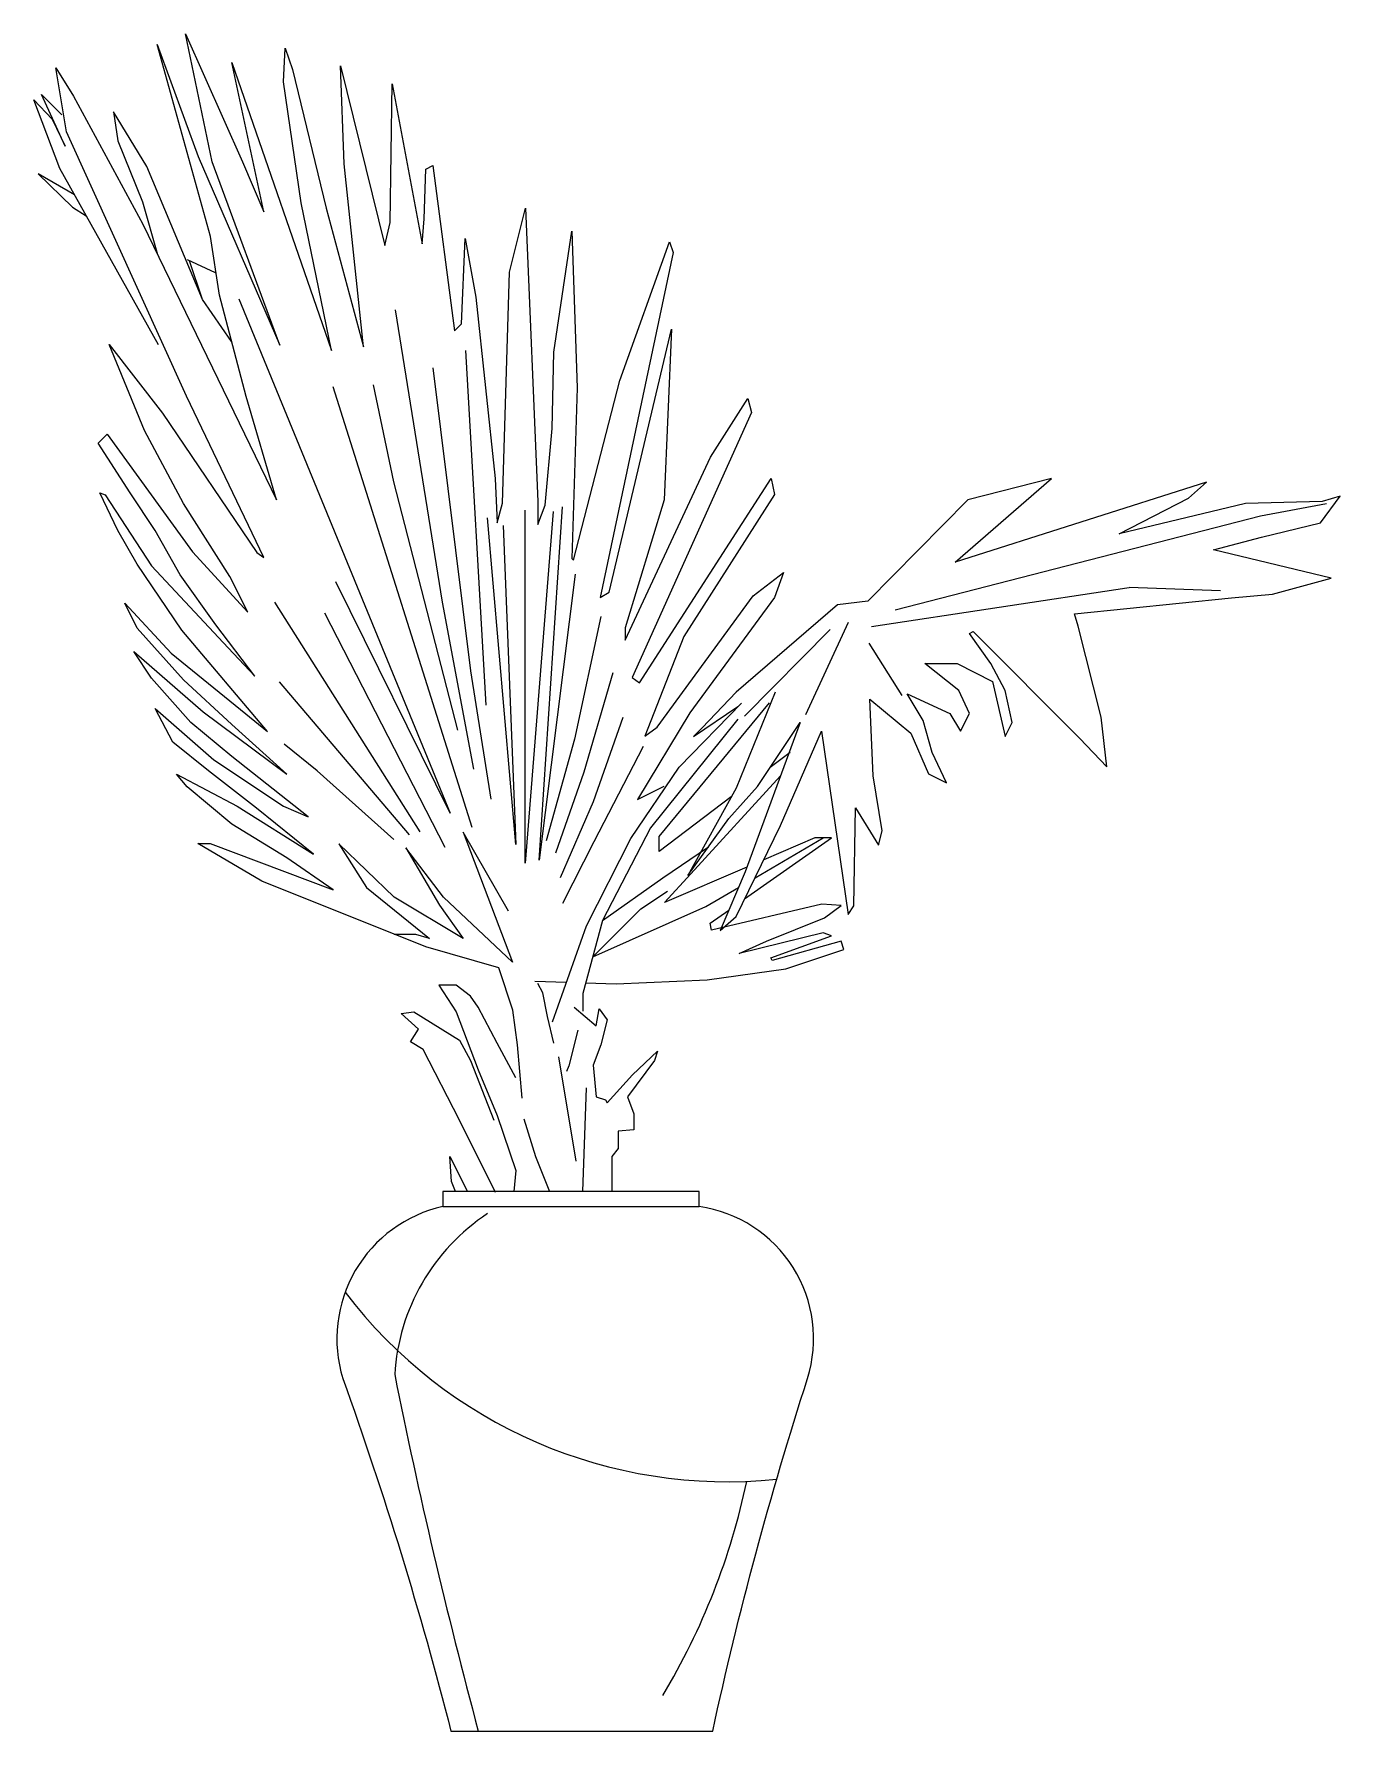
# Model space of a CAD drawing. Extents: x 1343 to 1740, y 1760 to 2276.
import ezdxf

# ---------------------------------------------------------------- set-up
doc = ezdxf.new("R2010")
doc.units = 0
doc.header["$LTSCALE"] = 0.9
doc.header["$MEASUREMENT"] = 0
for name, color, linetype in [('3', 3, 'CONTINUOUS'), ('4', 4, 'CONTINUOUS'), ('7', 7, 'CONTINUOUS')]:
    doc.layers.add(name, color=color, linetype=linetype)

msp = doc.modelspace()

# ---------------------------------------------------------------- linework, layer by layer
at = {"layer": '3'}
msp.add_line((1467.39, 1919.14), (1545.31, 1919.14), dxfattribs=at)
for points in [[(1405.34, 2195.02), (1469.54, 2038.72), (1434.82, 2109.03)], [(1452.89, 2191.7), (1467.16, 2102.86), (1476.67, 2052.03)], [(1474.29, 2179.34), (1480.47, 2071.5)], [(1464.31, 2174.12), (1475.72, 2081.96), (1481.9, 2043)], [(1433.87, 2168.42), (1476.19, 2034.45)], [(1471.91, 2063.9), (1452.42, 2139.44), (1446.24, 2168.89)], [(1500.93, 2130.39), (1492.37, 2023.5), (1492.37, 2130.86)], [(1507.58, 2111.39), (1496.65, 2024.45), (1503.78, 2131.81)], [(1736.06, 2132.71), (1715.94, 2128.94), (1604.84, 2100.46)], [(1485.71, 2126.11), (1489.51, 2029.2), (1480.95, 2128.49)], [(1597.72, 2095.44), (1675.27, 2107.17), (1676.04, 2107.35)], [(1703.78, 2106.33), (1676.04, 2107.35)], [(1460.5, 2033.02), (1416.28, 2102.86)], [(1468.11, 2028.27), (1431.49, 2099.53)], [(1515.43, 2098.48), (1507.35, 2061.19), (1498.79, 2030.31)], [(1590.58, 2096.68), (1577.59, 2068.62)], [(1559.1, 2068.17), (1585.09, 2094.56)], [(1596.88, 2090.41), (1606.94, 2074.49)], [(1519, 2081.38), (1510.2, 2051.21), (1501.64, 2026.51)], [(1457.17, 2032.07), (1417.7, 2078.63)], [(1522.09, 2067.78), (1513.06, 2042.13), (1503.07, 2019.09)], [(1452.42, 2030.65), (1429.12, 2051.55), (1419.13, 2059.63)], [(1528.27, 2058.99), (1513.29, 2030.01), (1503.78, 2011.25)], [(1487.36, 2008.92), (1473.56, 2032.9), (1488.53, 1993.37)], [(1488.53, 1993.37), (1467.52, 2013.16), (1456.12, 2028.14), (1466.32, 2010.76), (1473.52, 2000.57), (1452.52, 2013.16), (1435.72, 2029.34), (1444.12, 2016.15), (1463.32, 2000.57), (1459.12, 2001.77), (1452.52, 2001.77)], [(1515.89, 2006.11), (1534.23, 2019.07), (1548.12, 2028.43)], [(1562.27, 2019.05), (1582.98, 2031.18)], [(1512.91, 1995.01), (1547.3, 2010.28), (1557.2, 2016.08)], [(1512.91, 1995.01), (1527.57, 2009.57), (1535.65, 2015.03)]]:
    msp.add_lwpolyline(points, dxfattribs=at)
msp.add_lwpolyline([(1480.95, 1916.96, 0.236213), (1452.71, 1868.07, 0.016164), (1478.13, 1759.67)], format="xyb", dxfattribs=at)
for centre, radius, start, end in [((1553.85, 1981.48), 146.02, 217.2744, 275.8979), ((1353.46, 1878.99), 210.82, 329.0339, 348.118)]:
    msp.add_arc(centre, radius, start, end, dxfattribs=at)
at = {"layer": '4'}
for points in [[(1568.44, 2075.5), (1556.52, 2046.28), (1541.89, 2019.77), (1554.35, 2037.08), (1563.02, 2046.82), (1576.02, 2066.3), (1559.23, 2020.85), (1551.64, 2002.99), (1556.52, 2007.32), (1570.06, 2034.92), (1582.52, 2063.6), (1590.64, 2007.86), (1592.27, 2010.57), (1592.81, 2040.33), (1599.85, 2028.97), (1600.94, 2033.3), (1598.23, 2050.07), (1597.14, 2073.34), (1609.6, 2063.06), (1615.02, 2050.61), (1620.44, 2047.91), (1616.1, 2057.1), (1613.39, 2066.85), (1608.52, 2074.96), (1621.52, 2069.01), (1624.77, 2063.6), (1627.48, 2069.01), (1624.23, 2076.04), (1613.94, 2084.16), (1623.69, 2084.16), (1634.52, 2078.75), (1638.31, 2061.98), (1640.48, 2066.3), (1638.31, 2076.04), (1633.98, 2084.16), (1627.48, 2093.36), (1628.56, 2093.9), (1661.06, 2061.43), (1669.19, 2052.78), (1667.56, 2067.93), (1660.52, 2095.52), (1659.44, 2099.31), (1707.1, 2104.18), (1719.56, 2105.27), (1737.44, 2110.14), (1701.69, 2118.79), (1716.31, 2122.58), (1734.19, 2126.91), (1740.15, 2135.03), (1734.73, 2133.4), (1711.44, 2132.86), (1672.98, 2123.66), (1694.1, 2134.49), (1699.52, 2139.36), (1623.14, 2115.01), (1652.4, 2140.44), (1626.94, 2133.94), (1596.6, 2103.1), (1587.39, 2102.02), (1556.52, 2075.5), (1546.23, 2064.68), (1543.52, 2061.98), (1557.06, 2071.17)], [(1491.5, 1952.03), (1490.07, 1968.28), (1488.63, 1978.78), (1484.33, 1991.68)], [(1489.59, 1958.24), (1483.85, 1968.75), (1478.11, 1979.74), (1475.72, 1983.08), (1471.42, 1986.43), (1466.16, 1986.43), (1471.42, 1978.31), (1478.11, 1960.63), (1483.85, 1946.78), (1489.59, 1930.06), (1488.89, 1923.66)], [(1501.06, 1968.75), (1499.15, 1976.87), (1497.72, 1984.04), (1496.28, 1986.9)], [(1483.37, 1923.38), (1472.38, 1945.35), (1461.38, 1966.84), (1457.55, 1969.23), (1459.94, 1973.05), (1454.68, 1977.83), (1458.51, 1978.31), (1472.38, 1969.71), (1475.72, 1963.5), (1482.89, 1945.35)], [(1507.28, 1979.74), (1513.97, 1974.01), (1514.93, 1979.26), (1517.32, 1975.92), (1515.41, 1968.28), (1513.02, 1962.07), (1513.97, 1952.51), (1516.84, 1951.56), (1517.32, 1950.6), (1524.97, 1959.2), (1532.62, 1966.36), (1531.67, 1963.5), (1523.54, 1952.51), (1525.45, 1947.26), (1525.45, 1942.48), (1520.67, 1942), (1520.67, 1936.75), (1518.76, 1934.36), (1518.76, 1927.67), (1518.76, 1923.66)], [(1508.44, 1972.73), (1505.65, 1961.9), (1504.95, 1960.15)], [(1502.5, 1964.67), (1507.75, 1932.88)], [(1510.89, 1955.24), (1509.84, 1923.66)], [(1492.01, 1945.8), (1495.51, 1934.28), (1499.76, 1923.66)], [(1471.19, 1923.66), (1469.99, 1926.72), (1469.51, 1934.37), (1474.87, 1923.66)], [(1484.68, 1923.66), (1484.81, 1923.84)]]:
    msp.add_lwpolyline(points, dxfattribs=at)
msp.add_lwpolyline([(1549.41, 1759.67, -0.024244), (1578.22, 1866.82, 0.461783), (1545.31, 1919.14), (1545.31, 1923.66), (1467.39, 1923.66), (1467.39, 1919.14, 0.436527), (1436.94, 1866.82, -0.024002), (1469.8, 1759.67)], format="xyb", close=True, dxfattribs=at)
at = {"layer": '7'}
for points in [[(1484.33, 1991.68), (1462.2, 1998.05), (1412.37, 2018.07), (1392.87, 2029.44), (1396.66, 2029.44), (1434.04, 2015.37), (1419.95, 2025.11), (1403.16, 2035.39), (1389.62, 2046.75), (1386.37, 2050.54), (1404.79, 2040.8), (1428.08, 2026.19), (1410.75, 2040.26), (1396.12, 2051.62), (1385.29, 2060.28), (1379.87, 2070.56), (1397.75, 2054.87), (1418.87, 2040.8), (1426.45, 2037.55), (1403.16, 2055.95), (1390.7, 2066.23), (1378.79, 2079.76), (1373.37, 2087.88), (1394.5, 2069.48), (1419.95, 2050.54), (1403.16, 2065.69), (1388.54, 2079.22), (1374.45, 2094.91), (1370.66, 2102.49), (1384.75, 2087.34), (1407.5, 2068.94), (1414, 2063.53), (1388, 2094.37), (1374.45, 2114.39), (1368.5, 2124.67), (1363.08, 2136.04), (1364.7, 2135.5), (1378.79, 2113.85), (1402.08, 2088.96), (1410.2, 2080.3), (1398.29, 2095.99), (1387.45, 2111.15), (1379.87, 2124.67), (1372.29, 2136.04), (1362.54, 2151.19), (1365.25, 2153.89), (1391.25, 2118.18), (1408.04, 2099.78), (1402.62, 2110.6), (1388.54, 2132.79), (1376.62, 2154.98), (1365.89, 2181.15), (1382.1, 2160.27), (1410.85, 2117.97), (1412.94, 2116.4), (1389.42, 2165.49), (1352.91, 2245.85), (1349.66, 2265.31), (1355.07, 2256.66), (1376.17, 2217.75), (1416.75, 2133.98), (1407.55, 2165.32), (1399.44, 2196.13), (1396.73, 2213.97), (1380.5, 2272.34), (1392.94, 2238.29), (1417.83, 2181), (1397.27, 2236.67), (1389.16, 2275.58), (1406.47, 2236.67), (1412.96, 2221.53), (1403.22, 2266.93), (1433.52, 2179.38), (1424.32, 2224.23), (1418.91, 2260.99), (1419.45, 2271.26), (1421.62, 2264.77), (1431.9, 2222.61), (1443.26, 2180.46), (1437.31, 2236.13), (1436.22, 2265.85), (1449.75, 2211.26), (1451.37, 2218.29), (1451.91, 2260.45), (1461.11, 2211.8), (1461.65, 2219.37), (1462.19, 2234.5), (1464.36, 2235.58), (1470.85, 2185.32), (1473.01, 2187.48), (1474.1, 2213.43), (1477.34, 2195.59), (1483.29, 2140.46), (1483.83, 2126.95), (1485.46, 2132.9), (1487.62, 2203.16), (1492.49, 2222.61), (1496.28, 2133.44), (1496.28, 2126.41), (1498.44, 2132.36), (1500.6, 2155.6), (1501.15, 2178.84), (1506.56, 2215.59), (1508.18, 2168.03), (1506.56, 2116.14), (1507.1, 2115.6), (1521.16, 2170.19), (1536.31, 2212.34), (1537.39, 2209.1), (1515.21, 2104.25), (1517.92, 2105.87), (1536.85, 2185.86), (1534.69, 2133.98), (1522.79, 2095.06), (1522.79, 2091.28), (1548.75, 2146.95), (1560.12, 2164.78), (1561.2, 2160.46), (1524.95, 2079.93), (1527.11, 2078.31), (1567.15, 2140.46), (1568.23, 2135.6), (1540.64, 2092.36), (1528.74, 2062.1), (1532.52, 2064.8), (1561.74, 2104.79), (1570.94, 2111.82), (1568.23, 2104.25), (1542.47, 2069.19), (1526.58, 2042.86), (1534.69, 2046.91)], [(1380.94, 2181.12), (1350.87, 2234.65), (1343.03, 2255.54), (1348.59, 2249.66), (1352.51, 2241.5), (1345.32, 2257.17), (1351.53, 2250.97)], [(1394.33, 2194.83), (1377.34, 2235.3), (1367.21, 2251.95), (1368.52, 2243.13), (1376.03, 2224.53), (1380.61, 2208.53)], [(1355.34, 2226.69), (1344.34, 2233.02), (1354.8, 2222.9), (1358.94, 2220.28)], [(1398.25, 2202.99), (1389.76, 2206.9)], [(1403.15, 2182.1), (1394.33, 2194.83), (1390.32, 2206.64)], [(1500.72, 1975.26), (1511.01, 2004.48), (1524.55, 2031), (1539.18, 2052.64), (1558.14, 2072.12)], [(1555.05, 2043.62), (1533.09, 2027), (1533.09, 2031.6), (1566.63, 2072.23)], [(1557.05, 2067.25), (1530.51, 2034.24), (1515.89, 2006.11), (1509.93, 1983.92), (1509.93, 1978.51)], [(1572.92, 2057.15), (1566.83, 2052.54)], [(1559.75, 2022.26), (1534.77, 2011.5), (1542.74, 2020.29), (1569.99, 2050.03)], [(1559.12, 2012.61), (1585.5, 2031.18), (1580.47, 2031.18), (1564.95, 2024.5)], [(1510.78, 1987.1), (1520.1, 1986.79), (1547.77, 1988.05), (1571.66, 1991.4), (1589.27, 1997.26), (1588.43, 1999.77), (1567.47, 1993.91), (1567.05, 1994.75), (1585.5, 2001.45), (1582.98, 2002.29), (1557.41, 1996), (1565.79, 1999.77), (1583.4, 2006.89), (1588.43, 2010.66), (1582.56, 2011.08), (1549.03, 2003.12), (1548.61, 2005.22), (1554.29, 2009.22)], [(1495.36, 1987.63), (1504.96, 1987.3)]]:
    msp.add_lwpolyline(points, dxfattribs=at)

doc.saveas('drawing.dxf')
